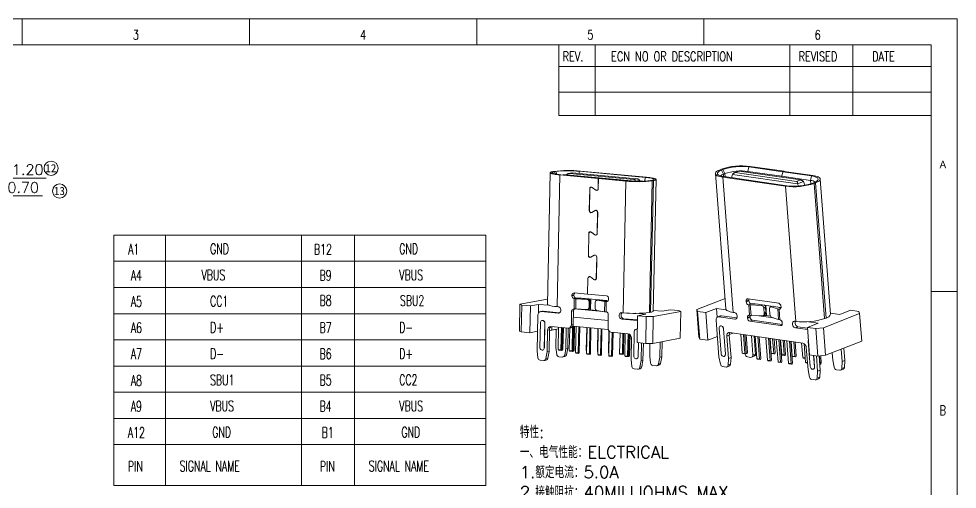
# Model space of a CAD drawing. Extents: x 2510 to 2649, y 709 to 759.
# Drawn here: x 2535.38 to 2579.91, y 736.33 to 758.68 of the extents above; entities that cross this region are included whole.
import ezdxf
from ezdxf.enums import TextEntityAlignment as Align

# ---------------------------------------------------------------- set-up
doc = ezdxf.new("R2010")
doc.units = 0
doc.header["$MEASUREMENT"] = 0
doc.layers.get('0').update_dxf_attribs({"linetype": 'CONTINUOUS', "lineweight": 20})
doc.layers.get('Defpoints').update_dxf_attribs({"linetype": 'CONTINUOUS'})
doc.layers.add('HANBO', color=7, linetype='CONTINUOUS', lineweight=9)
doc.styles.add('ROMANS', font='ROMANS.SHX', dxfattribs={"bigfont": 'gbcbig.shx'})
doc.styles.get("Standard").update_dxf_attribs({"font": 'simplex.shx', "bigfont": 'gbcbig.shx'})
doc.styles.add('style2', font='')
doc.styles.add('txt', font='lereq.shx', dxfattribs={"width": 0.7, "bigfont": '@extfont2.shx'})
doc.styles.get('style2').set_extended_font_data('SimSun')
doc.dimstyles.new('汉博电子', dxfattribs={"dimtxt": 0.5, "dimasz": 0.8, "dimexe": 0.12, "dimexo": 0.19, "dimgap": 0.15, "dimtad": 1, "dimzin": 1, "dimdsep": 46, "dimtxsty": 'ROMANS', "dimcen": 2.13, "dimclrd": 3, "dimclre": 3, "dimclrt": 2, "dimazin": 2, "dimtfac": 1, "dimtmove": 0, "dimatfit": 3, "dimfxl": 1, "dimlwd": 13, "dimlwe": 13, "dimarcsym": 0})

# ---------------------------------------------------------------- blocks, each defined once
blk = doc.blocks.new('46')
at = {"color": 7, "linetype": 'Continuous', "lineweight": 15}
for p, q in [((41.648, 83.325), (41.749, 83.365)), ((41.865, 83.348), (41.764, 83.308)), ((41.764, 83.308), (41.902, 83.003)), ((42.003, 83.043), (41.865, 83.348)), ((42.999, 83.225), (42.693, 83.104)), ((42.762, 83.115), (43.047, 83.227)), ((47.535, 82.578), (43.047, 83.227)), ((43.759, 83.534), (43.687, 83.208)), ((43.687, 83.208), (46.168, 82.849)), ((46.241, 83.175), (43.759, 83.534)), ((43.854, 83.571), (46.335, 83.212)), ((46.168, 82.849), (46.241, 83.175)), ((46.248, 83.174), (46.176, 82.848)), ((46.241, 83.175), (46.335, 83.212)), ((46.343, 83.211), (46.248, 83.174)), ((48.344, 82.871), (46.248, 83.174)), ((46.335, 83.212), (46.336, 83.208)), ((46.343, 83.211), (48.439, 82.908)), ((41.31, 83.042), (42.073, 73.134)), ((41.858, 82.783), (42.621, 72.875)), ((46.443, 82.12), (41.858, 82.783)), ((42.003, 83.043), (41.902, 83.003)), ((41.953, 82.821), (46.538, 82.157)), ((42.491, 82.743), (42.553, 82.985)), ((42.553, 82.985), (42.554, 82.99)), ((42.554, 82.99), (47.325, 82.3)), ((42.762, 83.115), (47.251, 82.466)), ((46.174, 82.775), (46.168, 82.849)), ((46.176, 82.848), (46.182, 82.774)), ((46.176, 82.848), (48.272, 82.545)), ((47.251, 82.466), (47.535, 82.578)), ((47.327, 82.294), (47.763, 82.466)), ((47.763, 82.466), (47.761, 82.472)), ((47.866, 82.195), (47.763, 82.466)), ((48.272, 82.545), (48.344, 82.871)), ((49.75, 72.741), (48.987, 82.649)), ((47.206, 72.212), (46.443, 82.12)), ((47.325, 82.3), (47.327, 82.294)), ((47.327, 82.294), (47.387, 82.138)), ((48.433, 82.343), (48.534, 82.383)), ((48.649, 82.366), (48.548, 82.326)), ((49.311, 72.418), (48.548, 82.326)), ((48.649, 82.366), (49.412, 72.458)), ((39.954, 73.084), (42.014, 73.898)), ((43.566, 73.69), (43.755, 73.765)), ((43.57, 73.642), (43.566, 73.69)), ((43.57, 73.642), (43.759, 73.717)), ((43.706, 73.86), (45.944, 73.536)), ((43.755, 73.765), (43.759, 73.717)), ((44.056, 73.532), (46.071, 73.24)), ((44.059, 73.493), (44.056, 73.532)), ((40.01, 72.94), (39.954, 73.084)), ((40.11, 71.064), (39.954, 73.084)), ((40.612, 72.853), (40.01, 72.94)), ((40.01, 72.94), (40.166, 70.92)), ((41.402, 73.164), (40.612, 72.853)), ((40.612, 72.853), (40.768, 70.833)), ((41.402, 73.164), (41.451, 72.523)), ((42.105, 73.063), (41.402, 73.164)), ((42.621, 72.875), (42.698, 72.864)), ((43.928, 73.502), (43.739, 73.427)), ((43.739, 73.427), (43.747, 73.426)), ((43.807, 72.656), (43.747, 73.426)), ((43.864, 73.415), (43.923, 72.646)), ((43.864, 73.415), (44.665, 73.381)), ((43.928, 73.502), (43.937, 73.501)), ((44.434, 73.477), (43.983, 73.496)), ((44.862, 73.18), (44.982, 73.261)), ((44.892, 72.796), (44.862, 73.18)), ((45.011, 72.877), (44.892, 72.796)), ((44.982, 73.261), (45.011, 72.877)), ((45.005, 73.394), (45.064, 72.635)), ((45.277, 73.12), (45.306, 72.736)), ((45.507, 73.322), (45.341, 73.279)), ((45.376, 73.278), (45.876, 73.124)), ((45.491, 73.317), (45.491, 73.324)), ((46.108, 73.191), (45.84, 73.274)), ((45.876, 73.124), (45.935, 72.355)), ((45.969, 73.104), (46.028, 72.335)), ((45.969, 73.104), (45.977, 73.103)), ((46.071, 73.24), (46.074, 73.202)), ((46.113, 73.321), (46.117, 73.273)), ((50.421, 72.711), (51.21, 73.023)), ((51.21, 73.023), (51.812, 72.936)), ((51.812, 72.936), (51.869, 72.791)), ((41.572, 69.603), (41.364, 72.296)), ((41.675, 72.617), (41.486, 72.542)), ((41.763, 72.626), (41.574, 72.551)), ((41.574, 72.551), (42.735, 72.383)), ((41.763, 72.626), (42.886, 72.464)), ((43.659, 72.487), (43.848, 72.562)), ((43.662, 72.439), (43.659, 72.487)), ((43.662, 72.439), (43.852, 72.514)), ((43.798, 72.658), (43.807, 72.656)), ((43.831, 72.225), (44.021, 72.299)), ((46.07, 71.901), (43.831, 72.225)), ((43.848, 72.562), (43.852, 72.514)), ((43.923, 72.646), (44.724, 72.611)), ((44.021, 72.299), (46.199, 71.984)), ((45.575, 72.465), (44.5, 72.621)), ((44.821, 72.638), (44.941, 72.719)), ((44.831, 72.645), (45.064, 72.635)), ((45.064, 72.635), (45.348, 72.594)), ((45.435, 72.508), (45.935, 72.355)), ((46.028, 72.335), (46.037, 72.334)), ((47.129, 72.223), (47.206, 72.212)), ((48.843, 72.088), (48.139, 72.189)), ((51.869, 72.791), (49.217, 71.744)), ((49.311, 72.418), (49.412, 72.458)), ((49.745, 72.809), (50.421, 72.711)), ((52.024, 70.771), (51.869, 72.791)), ((41.73, 69.859), (41.588, 71.705)), ((41.681, 71.874), (41.669, 71.869)), ((41.896, 71.661), (41.909, 71.666)), ((41.896, 71.661), (42.039, 69.814)), ((41.909, 71.666), (42.051, 69.819)), ((46.206, 72.119), (46.209, 72.071)), ((47.355, 71.817), (47.166, 71.742)), ((47.166, 71.742), (48.066, 71.612)), ((47.355, 71.817), (48.058, 71.715)), ((48.053, 71.776), (48.843, 72.088)), ((48.655, 71.689), (48.053, 71.776)), ((48.209, 69.756), (48.053, 71.776)), ((49.217, 71.744), (48.655, 71.689)), ((48.811, 69.669), (48.655, 71.689)), ((49.217, 71.744), (49.372, 69.724)), ((40.11, 71.064), (40.166, 70.92)), ((40.768, 70.833), (40.166, 70.92)), ((41.456, 71.104), (40.768, 70.833)), ((42.33, 71.212), (42.141, 71.138)), ((42.141, 71.138), (42.266, 69.502)), ((42.612, 71.355), (42.329, 71.243)), ((42.33, 71.212), (42.456, 69.577)), ((42.35, 71.393), (47.714, 70.616)), ((43.281, 69.89), (43.175, 71.273)), ((43.368, 71.245), (43.474, 69.862)), ((43.467, 71.231), (43.569, 69.9)), ((43.664, 69.937), (43.565, 71.217)), ((44.053, 69.779), (43.947, 71.162)), ((44.14, 71.134), (44.246, 69.751)), ((44.352, 69.48), (44.225, 71.121)), ((44.418, 71.093), (44.545, 69.452)), ((44.639, 69.489), (44.517, 71.079)), ((45.124, 69.368), (44.997, 71.01)), ((45.19, 70.982), (45.316, 69.34)), ((45.411, 69.378), (45.289, 70.967)), ((45.394, 69.891), (45.311, 70.964)), ((45.504, 70.936), (45.586, 69.863)), ((45.681, 69.901), (45.603, 70.922)), ((45.895, 69.256), (45.769, 70.898)), ((45.962, 70.87), (46.088, 69.228)), ((46.183, 69.266), (46.061, 70.856)), ((46.165, 69.78), (46.083, 70.853)), ((46.276, 70.825), (46.358, 69.752)), ((46.453, 69.789), (46.374, 70.81)), ((46.667, 69.145), (46.541, 70.786)), ((46.734, 70.758), (46.86, 69.117)), ((46.955, 69.154), (46.833, 70.744)), ((46.937, 69.668), (46.855, 70.741)), ((47.048, 70.713), (47.13, 69.64)), ((47.225, 69.677), (47.146, 70.699)), ((47.709, 69.556), (47.627, 70.629)), ((47.913, 69.22), (47.808, 70.579)), ((48.094, 68.659), (47.968, 70.294)), ((48.252, 68.915), (48.11, 70.762)), ((49.372, 69.724), (52.024, 70.771)), ((50.595, 69.272), (50.525, 70.179)), ((50.714, 70.254), (50.784, 69.346)), ((41.572, 69.603), (41.682, 69.079)), ((41.958, 69.65), (41.97, 69.655)), ((42.051, 69.819), (42.039, 69.814)), ((42.235, 68.999), (42.266, 69.502)), ((42.266, 69.502), (42.456, 69.577)), ((42.456, 69.577), (42.425, 69.074)), ((43.474, 69.862), (43.281, 69.89)), ((43.317, 69.855), (43.281, 69.89)), ((43.51, 69.827), (43.317, 69.855)), ((43.474, 69.862), (43.51, 69.827)), ((43.48, 69.831), (43.488, 69.792)), ((43.51, 69.827), (43.541, 69.839)), ((43.541, 69.839), (43.569, 69.9)), ((43.604, 69.864), (43.556, 69.871)), ((43.569, 69.9), (43.604, 69.864)), ((43.604, 69.864), (43.636, 69.877)), ((43.636, 69.877), (43.664, 69.937)), ((43.652, 69.61), (43.901, 69.574)), ((43.96, 69.581), (44.149, 69.655)), ((44.041, 69.712), (44.049, 69.836)), ((44.246, 69.751), (44.053, 69.779)), ((44.089, 69.743), (44.053, 69.779)), ((44.282, 69.715), (44.089, 69.743)), ((44.246, 69.751), (44.282, 69.715)), ((44.282, 69.715), (44.313, 69.727)), ((44.313, 69.727), (44.33, 69.764)), ((44.33, 69.759), (44.328, 69.759)), ((44.545, 69.452), (44.352, 69.48)), ((44.387, 69.444), (44.352, 69.48)), ((44.58, 69.416), (44.387, 69.444)), ((44.545, 69.452), (44.58, 69.416)), ((44.58, 69.416), (44.611, 69.429)), ((44.611, 69.429), (44.639, 69.489)), ((45.394, 69.891), (45.586, 69.863)), ((45.429, 69.856), (45.394, 69.891)), ((45.622, 69.828), (45.429, 69.856)), ((45.586, 69.863), (45.622, 69.828)), ((45.622, 69.828), (45.653, 69.84)), ((45.653, 69.84), (45.681, 69.901)), ((46.165, 69.78), (46.358, 69.752)), ((46.201, 69.744), (46.165, 69.78)), ((46.394, 69.716), (46.201, 69.744)), ((46.358, 69.752), (46.394, 69.716)), ((46.394, 69.716), (46.425, 69.728)), ((46.425, 69.728), (46.453, 69.789)), ((46.937, 69.668), (47.13, 69.64)), ((46.973, 69.632), (46.937, 69.668)), ((47.166, 69.604), (46.973, 69.632)), ((47.13, 69.64), (47.166, 69.604)), ((47.166, 69.604), (47.197, 69.617)), ((47.197, 69.617), (47.225, 69.677)), ((47.709, 69.556), (47.889, 69.53)), ((47.744, 69.521), (47.709, 69.556)), ((47.891, 69.499), (47.744, 69.521)), ((48.209, 69.756), (48.811, 69.669)), ((48.496, 69.714), (48.561, 68.87)), ((48.509, 69.712), (48.574, 68.875)), ((48.702, 69.684), (48.789, 68.558)), ((49.372, 69.724), (48.811, 69.669)), ((48.898, 69.677), (48.978, 68.633)), ((48.972, 69.118), (48.929, 69.68)), ((49.067, 69.155), (49.026, 69.69)), ((49.858, 69.916), (49.9, 69.372)), ((42.095, 68.861), (41.846, 68.897)), ((42.154, 68.868), (42.344, 68.942)), ((42.425, 69.074), (42.235, 68.999)), ((45.316, 69.34), (45.124, 69.368)), ((45.159, 69.332), (45.124, 69.368)), ((45.352, 69.305), (45.159, 69.332)), ((45.316, 69.34), (45.352, 69.305)), ((45.352, 69.305), (45.383, 69.317)), ((45.383, 69.317), (45.411, 69.378)), ((46.088, 69.228), (45.895, 69.256)), ((45.931, 69.221), (45.895, 69.256)), ((46.124, 69.193), (45.931, 69.221)), ((46.088, 69.228), (46.124, 69.193)), ((46.124, 69.193), (46.155, 69.205)), ((46.155, 69.205), (46.183, 69.266)), ((46.86, 69.117), (46.667, 69.145)), ((46.703, 69.109), (46.667, 69.145)), ((46.896, 69.081), (46.703, 69.109)), ((46.86, 69.117), (46.896, 69.081)), ((46.896, 69.081), (46.927, 69.094)), ((46.927, 69.094), (46.955, 69.154)), ((47.913, 69.22), (48.052, 69.2)), ((47.948, 69.184), (47.913, 69.22)), ((48.055, 69.169), (47.948, 69.184)), ((48.574, 68.875), (48.561, 68.87)), ((48.945, 69.059), (48.972, 69.118)), ((49.008, 69.082), (48.959, 69.089)), ((48.972, 69.118), (49.008, 69.082)), ((49.008, 69.082), (49.039, 69.095)), ((49.039, 69.095), (49.067, 69.155)), ((49.9, 69.372), (50.01, 68.848)), ((50.564, 68.768), (50.595, 69.272)), ((50.753, 68.843), (50.564, 68.768)), ((50.595, 69.272), (50.784, 69.346)), ((50.784, 69.346), (50.753, 68.843)), ((48.094, 68.659), (48.204, 68.135)), ((48.48, 68.706), (48.493, 68.711)), ((48.758, 68.055), (48.789, 68.558)), ((48.947, 68.13), (48.758, 68.055)), ((48.789, 68.558), (48.978, 68.633)), ((48.978, 68.633), (48.947, 68.13)), ((50.175, 68.667), (50.424, 68.63)), ((50.482, 68.637), (50.672, 68.712)), ((48.618, 67.917), (48.369, 67.953)), ((48.677, 67.924), (48.866, 67.999))]:
    blk.add_line(p, q, dxfattribs=at)
at = {"color": 8, "linetype": 'Continuous', "lineweight": 15}
for p, q in [((43.687, 83.208), (43.692, 83.134)), ((41.902, 83.003), (41.915, 82.827)), ((42.02, 82.811), (42.003, 83.043)), ((48.291, 82.294), (48.272, 82.545)), ((44.665, 73.381), (44.741, 73.433)), ((45.533, 73.318), (45.376, 73.278)), ((45.977, 73.103), (46.083, 73.145)), ((42.735, 72.383), (42.868, 72.435)), ((46.07, 71.901), (46.176, 71.943)), ((44.111, 69.74), (44.041, 69.712))]:
    blk.add_line(p, q, dxfattribs=at)
at = {"color": 7, "linetype": 'Continuous', "lineweight": 15, "flags": 128}
for points in [[(41.858, 82.783), (41.735, 82.805), (41.625, 82.83), (41.529, 82.86), (41.45, 82.893), (41.388, 82.93), (41.343, 82.97), (41.317, 83.012), (41.31, 83.055), (41.321, 83.1), (41.352, 83.146), (41.4, 83.192), (41.466, 83.238), (41.549, 83.282), (41.648, 83.325)], [(41.764, 83.308), (41.668, 83.267), (41.59, 83.223), (41.529, 83.179), (41.487, 83.135), (41.464, 83.09), (41.46, 83.047), (41.477, 83.006), (41.512, 82.966), (41.567, 82.93), (41.639, 82.896), (41.729, 82.867), (41.834, 82.842), (41.953, 82.821)], [(48.534, 82.383), (48.629, 82.425), (48.707, 82.468), (48.768, 82.512), (48.81, 82.557), (48.833, 82.601), (48.837, 82.644), (48.821, 82.686), (48.785, 82.725), (48.731, 82.762), (48.658, 82.795), (48.569, 82.825), (48.463, 82.85), (48.344, 82.871)], [(48.439, 82.908), (48.562, 82.887), (48.673, 82.861), (48.768, 82.832), (48.847, 82.798), (48.91, 82.761), (48.954, 82.722), (48.98, 82.68), (48.987, 82.636), (48.976, 82.591), (48.946, 82.545), (48.897, 82.499), (48.831, 82.454), (48.748, 82.409), (48.649, 82.366)], [(43.566, 73.69), (43.566, 73.727), (43.572, 73.762), (43.584, 73.793), (43.601, 73.819), (43.622, 73.84), (43.648, 73.854), (43.676, 73.861), (43.706, 73.86)], [(42.621, 72.875), (42.498, 72.897), (42.387, 72.922), (42.292, 72.952), (42.213, 72.985), (42.15, 73.022), (42.106, 73.061), (42.08, 73.103), (42.073, 73.134)], [(42.698, 72.864), (42.754, 72.847), (42.806, 72.811), (42.851, 72.76), (42.885, 72.698), (42.905, 72.63), (42.911, 72.562), (42.9, 72.498), (42.875, 72.445), (42.837, 72.406), (42.789, 72.385), (42.735, 72.383)], [(45.277, 73.12), (45.276, 73.157), (45.28, 73.191), (45.288, 73.221), (45.3, 73.246), (45.315, 73.265), (45.334, 73.276), (45.354, 73.281), (45.376, 73.278)], [(46.117, 73.273), (46.117, 73.236), (46.111, 73.201), (46.099, 73.17), (46.082, 73.144), (46.061, 73.123), (46.035, 73.109), (46.007, 73.103), (45.977, 73.103)], [(41.364, 72.296), (41.365, 72.352), (41.374, 72.404), (41.391, 72.451), (41.417, 72.491), (41.449, 72.521), (41.487, 72.542), (41.529, 72.552), (41.574, 72.551)], [(43.659, 72.487), (43.659, 72.525), (43.665, 72.559), (43.676, 72.591), (43.693, 72.617), (43.715, 72.638), (43.74, 72.651), (43.768, 72.658), (43.798, 72.658)], [(47.166, 71.742), (47.111, 71.76), (47.059, 71.795), (47.014, 71.846), (46.98, 71.908), (46.959, 71.976), (46.954, 72.044), (46.964, 72.108), (46.99, 72.161), (47.028, 72.2), (47.075, 72.221), (47.129, 72.223)], [(41.896, 71.661), (41.884, 71.721), (41.858, 71.778), (41.821, 71.826), (41.776, 71.859), (41.727, 71.875), (41.68, 71.873), (41.639, 71.852), (41.608, 71.814), (41.591, 71.764), (41.588, 71.705)], [(41.681, 71.874), (41.693, 71.878), (41.74, 71.88), (41.788, 71.864), (41.833, 71.831), (41.871, 71.783), (41.897, 71.726), (41.909, 71.666)], [(46.209, 72.071), (46.209, 72.034), (46.203, 71.999), (46.192, 71.968), (46.175, 71.941), (46.153, 71.921), (46.128, 71.907), (46.1, 71.9), (46.07, 71.901)], [(42.141, 71.138), (42.141, 71.193), (42.15, 71.246), (42.167, 71.292), (42.193, 71.332), (42.225, 71.363), (42.263, 71.384), (42.305, 71.394), (42.35, 71.393)], [(48.11, 70.762), (48.113, 70.82), (48.124, 70.856)], [(42.039, 69.814), (42.036, 69.755), (42.018, 69.705), (41.987, 69.667), (41.946, 69.646), (41.899, 69.644), (41.851, 69.66), (41.805, 69.694), (41.768, 69.741), (41.742, 69.798), (41.73, 69.859)], [(48.252, 68.915), (48.264, 68.854), (48.29, 68.797), (48.328, 68.75), (48.373, 68.716), (48.421, 68.7), (48.468, 68.702), (48.509, 68.724), (48.54, 68.761), (48.558, 68.812), (48.561, 68.87)]]:
    blk.add_lwpolyline(points, dxfattribs=at)
at = {"color": 7, "linetype": 'Continuous', "lineweight": 15}
for centre, radius, start, end in [((43.249, 78.9), 4.711, 82.62869, 108.57606), ((43.216, 79.321), 4.247, 82.65328, 108.55147), ((43.206, 79.439), 3.8, 82.73679, 108.46795), ((42.136, 82.334), 0.708, 109.30618, 129.60285), ((48.21, 81.678), 0.868, 60.14619, 85.93744), ((47.048, 86.792), 4.711, 262.62869, 288.57606), ((47.08, 86.385), 4.262, 262.69902, 288.50573), ((43.799, 73.649), 0.23, 181.68671, 254.78288), ((43.959, 73.784), 0.204, 160.66544, 185.272), ((43.989, 73.723), 0.23, 181.68671, 254.78288), ((45.884, 73.315), 0.23, 1.68668, 74.78288), ((43.911, 74.594), 1.18, 262.02042, 267.72164), ((44.002, 73.968), 0.472, 262.02025, 267.72164), ((44.646, 73.165), 0.217, 4.1226, 85.12601), ((44.759, 73.242), 0.224, 4.88397, 47.91076), ((44.842, 72.858), 0.17, 305.42389, 6.3566), ((46.053, 73.727), 0.628, 253.59461, 262.27853), ((41.737, 72.459), 0.169, 81.03531, 111.36018), ((43.892, 72.446), 0.23, 181.68684, 254.78263), ((43.97, 73.825), 1.18, 262.02042, 267.72164), ((44.051, 72.581), 0.204, 160.21619, 185.291), ((44.081, 72.521), 0.23, 181.68684, 254.78263), ((44.73, 72.774), 0.163, 267.90645, 7.40838), ((45.567, 72.733), 0.261, 179.51063, 239.61709), ((46.113, 72.958), 0.628, 253.59461, 262.27853), ((45.976, 72.112), 0.23, 1.68681, 74.78264), ((47.434, 72.098), 0.292, 155.89153, 254.30138), ((47.811, 76.884), 4.711, 262.62869, 288.57606), ((49.335, 72.894), 0.442, 280.05179, 339.8021), ((42.609, 71.243), 0.28, 148.45089, 186.30467), ((47.624, 70.284), 0.344, 1.68672, 74.78279), ((41.901, 69.791), 0.153, 297.03911, 10.34922), ((43.708, 69.826), 0.223, 188.72066, 255.51538), ((43.912, 69.703), 0.129, 265.25015, 3.93145), ((44.102, 69.769), 0.123, 292.87849, 338.74073), ((41.902, 69.113), 0.223, 188.72066, 255.51538), ((42.106, 68.99), 0.129, 265.25015, 3.93145), ((42.281, 69.072), 0.143, 295.67758, 0.93081), ((48.423, 68.847), 0.153, 297.03922, 10.34922), ((50.23, 68.882), 0.223, 188.72068, 255.51542), ((50.434, 68.759), 0.129, 265.2501, 3.93142), ((50.61, 68.841), 0.143, 295.6779, 0.93061), ((48.424, 68.169), 0.223, 188.72068, 255.51542), ((48.629, 68.046), 0.129, 265.2501, 3.93142), ((48.804, 68.128), 0.143, 295.6779, 0.93061)]:
    blk.add_arc(centre, radius, start, end, dxfattribs=at)
for points, knots in [([(43.047, 83.227), (43.032, 83.229), (43.011, 83.231), (43.002, 83.225), (43, 83.223)], [0, 0, 0, 0, 0.703824, 1, 1, 1, 1]), ([(42.554, 82.99), (42.571, 83.011), (42.602, 83.048), (42.658, 83.089), (42.713, 83.115), (42.747, 83.115), (42.762, 83.115)], [0, 0, 0, 0, 0.300066, 0.545177, 0.783822, 1, 1, 1, 1]), ([(47.251, 82.466), (47.265, 82.461), (47.294, 82.453), (47.32, 82.415), (47.332, 82.363), (47.328, 82.322), (47.325, 82.3)], [0, 0, 0, 0, 0.216157, 0.454822, 0.699898, 1, 1, 1, 1]), ([(47.761, 82.472), (47.741, 82.486), (47.705, 82.51), (47.644, 82.543), (47.585, 82.567), (47.551, 82.574), (47.535, 82.578)], [0, 0, 0, 0, 0.300066, 0.545177, 0.783823, 1, 1, 1, 1])]:
    blk.add_open_spline(points, degree=3, knots=knots, dxfattribs=at)
blk = doc.blocks.new('34')
at = {"color": 7, "linetype": 'Continuous', "lineweight": 15}
for p, q in [((28.408, 79.415), (28.193, 69.194)), ((28.616, 79.503), (28.697, 79.518)), ((28.826, 79.506), (28.745, 79.491)), ((30.079, 79.406), (29.844, 79.362)), ((30.117, 79.408), (29.888, 79.365)), ((29.888, 79.365), (34.897, 78.901)), ((30.117, 79.408), (30.079, 79.405)), ((35.126, 78.943), (30.117, 79.408)), ((35.791, 79.051), (30.674, 79.526)), ((30.75, 79.54), (35.867, 79.066)), ((28.931, 69.02), (29.147, 79.241)), ((32.132, 78.964), (29.147, 79.241)), ((29.223, 79.255), (32.208, 78.978)), ((29.654, 79.215), (29.665, 79.244)), ((29.665, 79.244), (29.667, 79.249)), ((29.667, 79.249), (34.992, 78.755)), ((32.132, 78.964), (32.116, 78.177)), ((32.124, 78.176), (32.141, 78.963)), ((32.208, 78.978), (32.132, 78.964)), ((32.217, 78.978), (32.141, 78.963)), ((34.264, 78.767), (32.141, 78.963)), ((32.209, 78.976), (32.208, 78.978)), ((32.217, 78.978), (34.34, 78.781)), ((34.048, 68.546), (34.264, 78.767)), ((35.126, 78.943), (34.897, 78.901)), ((34.992, 78.755), (34.994, 78.75)), ((34.994, 78.75), (35.344, 78.815)), ((34.994, 78.75), (34.995, 78.744)), ((35.344, 78.815), (35.342, 78.821)), ((35.367, 78.742), (35.344, 78.815)), ((35.617, 78.748), (35.357, 78.772)), ((36.101, 68.568), (36.317, 78.789)), ((36.398, 78.804), (36.183, 68.583)), ((36.188, 78.801), (36.269, 78.816)), ((36.398, 78.804), (36.317, 78.789)), ((36.39, 68.671), (36.606, 78.892)), ((31.468, 78.168), (31.432, 76.47)), ((31.44, 76.469), (31.476, 78.168)), ((31.616, 78.302), (31.571, 78.294)), ((31.66, 78.271), (31.928, 78.065)), ((31.932, 78.073), (31.664, 78.279)), ((32.021, 78.05), (32.066, 78.059)), ((31.895, 76.487), (31.619, 76.332)), ((31.623, 76.323), (31.899, 76.478)), ((31.976, 76.499), (31.931, 76.49)), ((31.587, 76.32), (31.633, 76.329)), ((32.077, 76.341), (32.042, 74.704)), ((32.051, 74.703), (32.086, 76.341)), ((31.358, 72.997), (31.394, 74.695)), ((31.403, 74.695), (31.367, 72.996)), ((31.543, 74.829), (31.498, 74.821)), ((31.586, 74.798), (31.855, 74.592)), ((31.859, 74.6), (31.591, 74.806)), ((31.948, 74.577), (31.993, 74.586)), ((31.513, 72.847), (31.56, 72.856)), ((31.545, 72.859), (31.821, 73.014)), ((31.825, 73.005), (31.55, 72.85)), ((31.903, 73.026), (31.857, 73.017)), ((31.969, 71.231), (32.004, 72.868)), ((32.012, 72.868), (31.978, 71.23)), ((31.47, 71.356), (31.425, 71.348)), ((31.781, 71.119), (31.513, 71.325)), ((31.518, 71.333), (31.786, 71.127)), ((31.295, 69.994), (31.321, 71.222)), ((31.33, 71.221), (31.304, 69.993)), ((31.874, 71.104), (31.92, 71.113)), ((30.088, 69.858), (30.089, 69.907)), ((30.24, 69.886), (30.088, 69.858)), ((30.241, 69.936), (30.089, 69.907)), ((30.241, 69.936), (30.24, 69.886)), ((30.266, 70.09), (31.295, 69.994)), ((31.304, 69.996), (31.295, 69.994)), ((31.304, 69.993), (32.764, 69.858)), ((26.013, 67.129), (26.057, 69.213)), ((26.057, 69.213), (28.188, 69.611)), ((26.199, 69.143), (26.057, 69.213)), ((26.155, 67.059), (26.199, 69.143)), ((26.871, 69.081), (26.199, 69.143)), ((27.505, 69.199), (26.871, 69.081)), ((27.505, 69.199), (27.491, 68.521)), ((28.29, 69.126), (27.505, 69.199)), ((28.188, 69.611), (28.201, 69.611)), ((30.249, 68.848), (30.266, 69.642)), ((30.408, 69.671), (30.256, 69.643)), ((30.266, 69.642), (30.256, 69.643)), ((30.376, 68.839), (30.392, 69.633)), ((30.392, 69.633), (31.239, 69.588)), ((30.408, 69.671), (30.418, 69.671)), ((31.315, 69.622), (30.468, 69.667)), ((30.548, 69.663), (30.549, 69.702)), ((30.549, 69.702), (32.798, 69.494)), ((31.239, 69.588), (31.315, 69.622)), ((31.42, 68.983), (31.428, 69.38)), ((31.428, 69.38), (31.504, 69.414)), ((31.504, 69.414), (31.496, 69.017)), ((31.544, 69.61), (31.526, 68.767)), ((31.89, 69.337), (31.882, 68.94)), ((32.226, 69.536), (32.009, 69.515)), ((32.25, 69.536), (32.033, 69.515)), ((32.033, 69.515), (32.638, 69.425)), ((32.085, 69.523), (32.086, 69.56)), ((32.226, 69.536), (32.25, 69.536)), ((32.854, 69.446), (32.25, 69.536)), ((32.638, 69.425), (32.621, 68.631)), ((32.745, 69.412), (32.728, 68.618)), ((32.754, 69.411), (32.745, 69.412)), ((32.798, 69.494), (32.797, 69.454)), ((32.932, 69.644), (32.931, 69.594)), ((26.871, 69.081), (26.827, 66.997)), ((27.801, 68.662), (27.649, 68.634)), ((27.863, 68.665), (27.71, 68.636)), ((29.007, 68.516), (27.71, 68.636)), ((27.863, 68.665), (29.128, 68.547)), ((28.931, 69.02), (29.017, 69.012)), ((30.041, 67.621), (30.063, 68.667)), ((30.215, 68.695), (30.063, 68.667)), ((30.215, 68.695), (30.193, 67.65)), ((30.24, 68.849), (30.249, 68.848)), ((30.376, 68.839), (31.222, 68.795)), ((30.531, 68.819), (30.531, 68.831)), ((32.767, 68.612), (30.531, 68.819)), ((31.526, 68.767), (30.531, 68.819)), ((31.307, 68.81), (31.384, 68.844)), ((31.496, 69.017), (31.42, 68.983)), ((31.526, 68.767), (32.012, 68.722)), ((32.016, 68.721), (32.621, 68.631)), ((32.727, 68.619), (32.762, 68.613)), ((32.728, 68.618), (32.738, 68.618)), ((32.906, 68.403), (32.884, 67.358)), ((34.048, 68.546), (33.962, 68.554)), ((35.809, 68.429), (35.024, 68.502)), ((35.175, 68.311), (35.809, 68.429)), ((36.101, 68.568), (36.183, 68.583)), ((36.391, 68.73), (37.078, 68.666)), ((38.526, 68.652), (36.395, 68.255)), ((37.078, 68.666), (37.712, 68.784)), ((37.712, 68.784), (38.384, 68.722)), ((38.384, 68.722), (38.526, 68.652)), ((38.482, 66.568), (38.526, 68.652)), ((27.446, 68.363), (27.387, 65.584)), ((27.599, 65.86), (27.639, 67.765)), ((27.784, 67.948), (27.774, 67.946)), ((27.983, 67.733), (27.943, 65.828)), ((27.993, 67.735), (27.953, 65.83)), ((27.993, 67.735), (27.983, 67.733)), ((32.896, 67.954), (30.205, 68.203)), ((34.104, 68.086), (33.952, 68.058)), ((35.167, 67.945), (33.952, 68.058)), ((34.104, 68.086), (35.168, 67.987)), ((35.131, 66.227), (35.175, 68.311)), ((35.847, 68.249), (35.175, 68.311)), ((35.847, 68.249), (35.803, 66.165)), ((36.395, 68.255), (35.847, 68.249)), ((36.395, 68.255), (36.351, 66.171)), ((26.155, 67.059), (26.013, 67.129)), ((26.827, 66.997), (26.155, 67.059)), ((26.827, 66.997), (27.419, 67.108)), ((28.162, 65.512), (28.198, 67.199)), ((28.35, 67.228), (28.198, 67.199)), ((28.35, 67.228), (28.315, 65.541)), ((29.052, 67.293), (28.349, 67.162)), ((28.522, 67.194), (28.349, 67.162)), ((28.463, 67.473), (29.816, 67.347)), ((28.527, 67.467), (28.522, 67.194)), ((28.522, 67.194), (29.052, 67.293)), ((28.868, 67.259), (28.838, 65.855)), ((29.018, 65.685), (29.055, 67.418)), ((29.27, 67.398), (29.234, 65.665)), ((29.346, 67.391), (29.31, 65.68)), ((29.421, 67.384), (29.386, 65.694)), ((29.614, 65.783), (29.647, 67.363)), ((29.766, 65.811), (29.798, 67.349)), ((29.838, 67.351), (29.99, 67.379)), ((29.88, 65.605), (29.917, 67.365)), ((30.193, 67.65), (30.041, 67.621)), ((30.135, 67.472), (30.095, 65.585)), ((30.159, 67.512), (32.896, 67.258)), ((30.171, 65.6), (30.211, 67.507)), ((30.247, 65.614), (30.287, 67.5)), ((30.361, 65.455), (30.403, 67.489)), ((30.619, 67.469), (30.576, 65.435)), ((30.652, 65.449), (30.694, 67.462)), ((31.198, 65.611), (31.236, 67.412)), ((31.222, 65.375), (31.265, 67.409)), ((31.48, 67.389), (31.437, 65.355)), ((31.513, 65.369), (31.556, 67.382)), ((32.059, 65.531), (32.097, 67.332)), ((32.083, 65.295), (32.126, 67.329)), ((32.342, 67.309), (32.299, 65.275)), ((32.375, 65.289), (32.417, 67.302)), ((32.921, 65.451), (32.956, 67.139)), ((32.945, 65.215), (32.985, 67.108)), ((33.097, 67.043), (34.45, 66.918)), ((33.199, 67.034), (33.16, 65.195)), ((33.236, 65.209), (33.275, 67.027)), ((33.782, 65.371), (33.816, 66.977)), ((34.031, 66.957), (33.997, 65.351)), ((34.074, 65.365), (34.107, 66.95)), ((34.187, 65.206), (34.223, 66.939)), ((34.878, 65.185), (34.918, 67.09)), ((35.064, 67.273), (35.054, 67.271)), ((34.402, 65.186), (34.439, 66.919)), ((34.514, 66.902), (34.478, 65.2)), ((34.555, 65.215), (34.589, 66.857)), ((34.702, 66.596), (34.666, 64.909)), ((35.803, 66.165), (35.131, 66.227)), ((35.245, 66.217), (35.222, 65.153)), ((35.255, 66.216), (35.233, 65.155)), ((36.351, 66.171), (38.482, 66.568)), ((36.893, 65.108), (36.917, 66.277)), ((37.045, 65.137), (37.07, 66.305)), ((27.387, 65.584), (27.455, 65.047)), ((27.808, 65.647), (27.818, 65.649)), ((27.953, 65.83), (27.943, 65.828)), ((28.072, 64.99), (28.162, 65.512)), ((28.162, 65.512), (28.315, 65.541)), ((28.315, 65.541), (28.225, 65.018)), ((28.838, 65.855), (28.906, 65.318)), ((29.234, 65.665), (29.018, 65.685)), ((29.043, 65.64), (29.018, 65.685)), ((29.258, 65.62), (29.043, 65.64)), ((29.234, 65.665), (29.258, 65.62)), ((29.258, 65.62), (29.283, 65.625)), ((29.283, 65.625), (29.31, 65.68)), ((29.334, 65.635), (29.29, 65.639)), ((29.31, 65.68), (29.334, 65.635)), ((29.334, 65.635), (29.359, 65.639)), ((29.359, 65.639), (29.386, 65.694)), ((29.524, 65.261), (29.614, 65.783)), ((29.614, 65.783), (29.766, 65.811)), ((29.766, 65.811), (29.676, 65.289)), ((29.88, 65.605), (30.095, 65.585)), ((29.904, 65.561), (29.88, 65.605)), ((29.904, 65.561), (30.119, 65.541)), ((30.095, 65.585), (30.119, 65.541)), ((30.119, 65.541), (30.145, 65.545)), ((30.145, 65.545), (30.171, 65.6)), ((30.151, 65.559), (30.195, 65.555)), ((30.171, 65.6), (30.195, 65.555)), ((30.195, 65.555), (30.221, 65.56)), ((30.221, 65.56), (30.247, 65.614)), ((31.198, 65.611), (31.227, 65.608)), ((31.222, 65.566), (31.198, 65.611)), ((31.222, 65.566), (31.226, 65.566)), ((32.059, 65.531), (32.088, 65.528)), ((32.084, 65.486), (32.059, 65.531)), ((32.084, 65.486), (32.087, 65.486)), ((35.442, 64.837), (35.47, 66.196)), ((35.622, 66.182), (35.594, 64.866)), ((36.351, 66.171), (35.803, 66.165)), ((36.138, 66.168), (36.117, 65.18)), ((27.621, 64.867), (27.899, 64.841)), ((27.94, 64.843), (28.092, 64.871)), ((28.225, 65.018), (28.072, 64.99)), ((29.072, 65.137), (29.35, 65.111)), ((29.391, 65.113), (29.543, 65.142)), ((29.676, 65.289), (29.524, 65.261)), ((30.576, 65.435), (30.361, 65.455)), ((30.385, 65.41), (30.361, 65.455)), ((30.6, 65.39), (30.385, 65.41)), ((30.576, 65.435), (30.6, 65.39)), ((30.6, 65.39), (30.626, 65.394)), ((30.626, 65.394), (30.652, 65.449)), ((31.437, 65.355), (31.222, 65.375)), ((31.246, 65.33), (31.222, 65.375)), ((31.462, 65.31), (31.246, 65.33)), ((31.437, 65.355), (31.462, 65.31)), ((31.462, 65.31), (31.487, 65.315)), ((31.487, 65.315), (31.513, 65.369)), ((32.299, 65.275), (32.083, 65.295)), ((32.108, 65.25), (32.083, 65.295)), ((32.323, 65.23), (32.108, 65.25)), ((32.299, 65.275), (32.323, 65.23)), ((32.323, 65.23), (32.349, 65.235)), ((32.349, 65.235), (32.375, 65.289)), ((32.921, 65.451), (32.95, 65.448)), ((32.945, 65.406), (32.921, 65.451)), ((32.945, 65.406), (32.949, 65.406)), ((33.16, 65.195), (32.945, 65.215)), ((32.969, 65.17), (32.945, 65.215)), ((33.185, 65.15), (32.969, 65.17)), ((33.16, 65.195), (33.185, 65.15)), ((33.185, 65.15), (33.21, 65.155)), ((33.21, 65.155), (33.236, 65.209)), ((33.782, 65.371), (33.997, 65.351)), ((33.806, 65.326), (33.782, 65.371)), ((33.806, 65.326), (34.022, 65.306)), ((33.997, 65.351), (34.022, 65.306)), ((34.022, 65.306), (34.047, 65.311)), ((34.047, 65.311), (34.074, 65.365)), ((34.187, 65.206), (34.402, 65.186)), ((34.211, 65.161), (34.187, 65.206)), ((34.427, 65.141), (34.211, 65.161)), ((34.402, 65.186), (34.427, 65.141)), ((34.427, 65.141), (34.452, 65.146)), ((34.452, 65.146), (34.478, 65.2)), ((34.503, 65.155), (34.459, 65.16)), ((34.478, 65.2), (34.503, 65.155)), ((34.503, 65.155), (34.528, 65.16)), ((34.528, 65.16), (34.555, 65.215)), ((34.666, 64.909), (34.734, 64.372)), ((35.087, 64.973), (35.097, 64.974)), ((35.233, 65.155), (35.222, 65.153)), ((35.352, 64.315), (35.442, 64.837)), ((35.442, 64.837), (35.594, 64.866)), ((35.594, 64.866), (35.504, 64.343)), ((36.117, 65.18), (36.185, 64.643)), ((36.803, 64.586), (36.893, 65.108)), ((36.893, 65.108), (37.045, 65.137)), ((37.045, 65.137), (36.955, 64.614)), ((34.9, 64.192), (35.178, 64.166)), ((35.219, 64.168), (35.371, 64.196)), ((35.504, 64.343), (35.352, 64.315)), ((36.351, 64.462), (36.63, 64.437)), ((36.67, 64.438), (36.823, 64.467)), ((36.955, 64.614), (36.803, 64.586))]:
    blk.add_line(p, q, dxfattribs=at)
at = {"color": 8, "linetype": 'Continuous', "lineweight": 15}
for p, q in [((28.745, 79.491), (28.817, 79.308)), ((28.91, 79.294), (28.826, 79.506)), ((30.674, 79.526), (30.63, 79.36)), ((35.712, 78.753), (35.791, 79.051)), ((31.476, 78.17), (31.468, 78.168)), ((31.672, 78.273), (31.66, 78.271)), ((31.94, 78.067), (31.928, 78.065)), ((32.124, 78.178), (32.116, 78.177)), ((31.44, 76.471), (31.432, 76.47)), ((31.965, 76.501), (31.895, 76.487)), ((31.649, 76.337), (31.619, 76.332)), ((32.086, 76.343), (32.077, 76.341)), ((31.403, 74.697), (31.394, 74.695)), ((31.599, 74.8), (31.586, 74.798)), ((31.867, 74.594), (31.855, 74.592)), ((32.051, 74.705), (32.042, 74.704)), ((31.367, 72.998), (31.358, 72.997)), ((31.575, 72.864), (31.545, 72.859)), ((31.892, 73.028), (31.821, 73.014)), ((32.004, 72.868), (32.012, 72.87)), ((31.513, 71.325), (31.525, 71.327)), ((31.33, 71.224), (31.321, 71.222)), ((31.794, 71.121), (31.781, 71.119)), ((31.978, 71.232), (31.969, 71.231)), ((32.754, 69.411), (32.834, 69.426)), ((29.007, 68.516), (29.106, 68.535))]:
    blk.add_line(p, q, dxfattribs=at)
at = {"color": 7, "linetype": 'Continuous', "lineweight": 15, "flags": 128}
for points in [[(29.147, 79.241), (29.016, 79.254), (28.895, 79.269), (28.785, 79.285), (28.687, 79.302), (28.603, 79.32), (28.533, 79.338), (28.478, 79.358), (28.438, 79.377), (28.415, 79.396), (28.408, 79.416), (28.418, 79.435), (28.444, 79.453), (28.486, 79.471), (28.543, 79.487), (28.616, 79.503)], [(28.745, 79.491), (28.675, 79.476), (28.622, 79.46), (28.584, 79.443), (28.563, 79.425), (28.559, 79.406), (28.572, 79.388), (28.601, 79.369), (28.647, 79.35), (28.709, 79.332), (28.786, 79.315), (28.877, 79.298), (28.981, 79.282), (29.097, 79.268), (29.223, 79.255)], [(36.269, 78.816), (36.338, 78.831), (36.392, 78.847), (36.43, 78.864), (36.451, 78.882), (36.455, 78.9), (36.442, 78.919), (36.413, 78.938), (36.367, 78.956), (36.305, 78.975), (36.228, 78.992), (36.137, 79.009), (36.033, 79.024), (35.917, 79.039), (35.791, 79.051)], [(35.867, 79.066), (35.998, 79.052), (36.119, 79.038), (36.229, 79.022), (36.327, 79.005), (36.411, 78.987), (36.481, 78.968), (36.536, 78.949), (36.576, 78.93), (36.599, 78.91), (36.606, 78.891), (36.596, 78.872), (36.57, 78.854), (36.528, 78.836), (36.471, 78.819), (36.398, 78.804)], [(32.033, 69.515), (32.006, 69.515), (31.98, 69.508), (31.955, 69.493), (31.934, 69.471), (31.916, 69.444), (31.902, 69.411), (31.894, 69.375), (31.89, 69.337)], [(32.863, 69.445), (32.859, 69.445), (32.854, 69.446)], [(27.801, 68.662), (27.812, 68.664), (27.863, 68.665)], [(29.017, 69.012), (29.073, 68.999), (29.124, 68.969), (29.168, 68.925), (29.201, 68.871), (29.221, 68.809), (29.227, 68.744), (29.219, 68.681), (29.196, 68.623), (29.161, 68.575), (29.115, 68.539), (29.063, 68.519), (29.007, 68.516)], [(33.952, 68.058), (33.896, 68.071), (33.845, 68.101), (33.801, 68.144), (33.768, 68.199), (33.747, 68.261), (33.741, 68.326), (33.75, 68.389), (33.773, 68.447), (33.808, 68.495), (33.854, 68.531), (33.906, 68.551), (33.962, 68.554)], [(36.39, 68.671), (36.39, 68.67), (36.381, 68.651), (36.355, 68.633), (36.313, 68.615), (36.255, 68.599), (36.183, 68.583)], [(27.639, 67.765), (27.648, 67.826), (27.674, 67.879), (27.713, 67.919), (27.762, 67.943), (27.815, 67.948), (27.868, 67.933), (27.916, 67.9), (27.953, 67.853), (27.976, 67.795), (27.983, 67.733)], [(35.064, 67.273), (35.105, 67.275), (35.153, 67.262)], [(27.599, 65.86), (27.606, 65.798), (27.629, 65.74), (27.666, 65.693), (27.714, 65.66), (27.767, 65.646), (27.82, 65.65), (27.869, 65.674), (27.908, 65.714), (27.933, 65.767), (27.943, 65.828)], [(34.878, 65.185), (34.885, 65.123), (34.908, 65.065), (34.945, 65.018), (34.993, 64.985), (35.046, 64.971), (35.099, 64.975), (35.148, 64.999), (35.187, 65.04), (35.213, 65.093), (35.222, 65.153)]]:
    blk.add_lwpolyline(points, dxfattribs=at)
at = {"color": 7, "linetype": 'Continuous', "lineweight": 15}
for centre, radius, start, end in [((29.823, 70.313), 9.274, 84.26328, 96.97572), ((29.838, 71.381), 8.188, 84.13944, 97.09956), ((29.759, 71.474), 7.775, 90.66706, 92.74486), ((35.191, 87.994), 9.274, 264.26328, 276.97571), ((35.176, 86.926), 8.188, 264.13944, 277.09956), ((31.591, 78.18), 0.124, 53.50491, 185.3768), ((31.591, 78.178), 0.115, 53.50458, 185.37707), ((32.001, 78.164), 0.124, 233.50495, 5.37716), ((32.001, 78.166), 0.115, 233.50514, 5.37691), ((31.57, 76.451), 0.139, 172.43131, 292.48145), ((31.569, 76.452), 0.13, 172.43104, 292.48176), ((31.948, 76.359), 0.139, 352.43099, 112.48141), ((31.948, 76.359), 0.13, 352.43123, 112.48123), ((31.517, 74.707), 0.124, 53.50493, 185.37718), ((31.518, 74.705), 0.115, 53.50509, 185.37699), ((31.928, 74.691), 0.124, 233.50492, 5.37678), ((31.928, 74.693), 0.115, 233.50463, 5.37699), ((31.496, 72.978), 0.139, 172.43116, 292.4816), ((31.496, 72.979), 0.13, 172.43104, 292.48176), ((31.874, 72.886), 0.139, 352.43118, 112.48158), ((31.875, 72.885), 0.13, 352.43112, 112.48172), ((31.444, 71.234), 0.124, 53.50475, 185.37695), ((31.444, 71.232), 0.115, 53.50458, 185.37707), ((31.855, 71.218), 0.124, 233.50486, 5.37705), ((31.854, 71.22), 0.115, 233.50488, 5.37695), ((30.291, 69.843), 0.203, 176.02706, 260.16225), ((30.261, 69.918), 0.172, 88.45046, 183.46763), ((30.443, 69.872), 0.203, 176.02706, 260.16225), ((30.437, 69.936), 0.195, 130.26562, 180.2388), ((32.729, 69.658), 0.203, 356.02709, 80.16224), ((28.845, 70.313), 1.295, 239.73995, 273.80004), ((30.559, 72.854), 3.225, 264.77415, 267.03104), ((30.535, 70.955), 1.29, 264.77413, 267.03107), ((31.224, 69.385), 0.204, 358.41526, 85.98145), ((31.301, 69.419), 0.204, 358.41521, 85.9815), ((32.924, 71.401), 1.997, 261.7416, 264.85061), ((32.759, 69.584), 0.172, 268.45046, 3.46759), ((27.703, 68.378), 0.258, 88.45057, 183.46759), ((30.235, 68.677), 0.172, 88.45075, 183.46748), ((30.411, 68.696), 0.195, 130.15658, 180.24279), ((30.543, 72.06), 3.225, 264.77415, 267.03104), ((31.231, 68.983), 0.189, 267.38993, 359.83525), ((31.304, 69.018), 0.192, 294.4674, 359.46517), ((32.085, 68.914), 0.205, 172.61123, 250.31976), ((32.908, 70.607), 1.997, 261.7416, 264.85061), ((32.703, 68.417), 0.203, 356.02724, 80.16198), ((34.151, 68.343), 0.261, 127.16224, 259.66909), ((34.975, 77.773), 9.274, 264.26328, 276.97571), ((27.801, 67.755), 0.194, 354.19232, 94.82718), ((28.456, 67.215), 0.258, 88.45057, 183.46759), ((28.633, 67.233), 0.283, 122.49289, 181.02971), ((29.842, 67.129), 0.22, 95.79968, 96.80449), ((29.776, 67.61), 0.265, 279.41049, 2.58169), ((29.926, 67.639), 0.268, 283.81938, 2.38673), ((33.198, 67.341), 0.315, 176.90599, 250.51891), ((33.027, 66.815), 0.239, 72.94959, 73.90147), ((35.082, 67.107), 0.165, 64.41647, 185.84783), ((34.398, 66.617), 0.305, 356.02712, 80.16213), ((27.778, 65.821), 0.176, 283.16004, 3.04615), ((27.653, 65.062), 0.199, 184.42631, 260.84215), ((27.907, 65.007), 0.167, 267.41043, 354.03821), ((28.055, 65.038), 0.171, 282.58886, 353.51117), ((29.104, 65.333), 0.199, 184.42631, 260.84215), ((29.358, 65.278), 0.167, 267.41043, 354.03821), ((29.503, 65.311), 0.174, 283.40174, 352.69829), ((35.057, 65.146), 0.176, 283.15986, 3.04624), ((34.932, 64.388), 0.199, 184.42629, 260.84211), ((35.186, 64.332), 0.167, 267.41047, 354.03823), ((35.334, 64.363), 0.171, 282.58893, 353.51119), ((36.383, 64.658), 0.199, 184.42629, 260.84211), ((36.637, 64.603), 0.167, 267.41047, 354.03823), ((36.782, 64.636), 0.174, 283.4018, 352.69832)]:
    blk.add_arc(centre, radius, start, end, dxfattribs=at)
for points, knots in [([(29.667, 79.249), (29.685, 79.268), (29.716, 79.301), (29.775, 79.34), (29.834, 79.364), (29.871, 79.365), (29.888, 79.365)], [0, 0, 0, 0, 0.300063, 0.545178, 0.78379, 1, 1, 1, 1]), ([(34.897, 78.901), (34.913, 78.897), (34.946, 78.89), (34.977, 78.857), (34.995, 78.812), (34.993, 78.775), (34.992, 78.755)], [0, 0, 0, 0, 0.21617, 0.45482, 0.699867, 1, 1, 1, 1]), ([(35.342, 78.821), (35.325, 78.837), (35.295, 78.868), (35.238, 78.906), (35.18, 78.934), (35.143, 78.94), (35.126, 78.943)], [0, 0, 0, 0, 0.300063, 0.545178, 0.783789, 1, 1, 1, 1])]:
    blk.add_open_spline(points, degree=3, knots=knots, dxfattribs=at)
blk = doc.blocks.new('*D110')
at = {"color": 3, "lineweight": 13, "transparency": 16777216}
for p, q in [((2531.578, 750.264), (2530.778, 750.264)), ((2532.378, 748.745), (2532.378, 750.384)), ((2532.378, 750.264), (2533.078, 750.264)), ((2533.078, 748.745), (2533.078, 750.384)), ((2533.878, 750.264), (2536.502, 750.264))]:
    blk.add_line(p, q, dxfattribs=at)
at = {"color": 3, "transparency": 16777216}
for points in [[(2531.578, 750.397), (2531.578, 750.13), (2532.378, 750.264)], [(2533.878, 750.397), (2533.878, 750.13), (2533.078, 750.264)]]:
    blk.add_solid(points, dxfattribs=at)
at = {"layer": 'Defpoints', "color": 0, "transparency": 16777216}
for p in [(2533.078, 750.264), (2532.378, 748.555), (2533.078, 748.555)]:
    blk.add_point(p, dxfattribs=at)
at = {"color": 2, "transparency": 16777216, "insert": (2535.59, 750.664), "char_height": 0.5, "attachment_point": 5, "style": 'ROMANS'}
blk.add_mtext('0.70', dxfattribs=at)
blk = doc.blocks.new('*D111')
at = {"color": 3, "lineweight": 13, "transparency": 16777216}
for p, q in [((2532.128, 746.134), (2532.128, 751.234)), ((2533.328, 746.134), (2533.328, 751.234)), ((2531.328, 751.114), (2530.528, 751.114)), ((2532.128, 751.114), (2533.328, 751.114)), ((2534.128, 751.114), (2536.681, 751.114))]:
    blk.add_line(p, q, dxfattribs=at)
at = {"color": 3, "transparency": 16777216}
for points in [[(2531.328, 751.247), (2531.328, 750.981), (2532.128, 751.114)], [(2534.128, 751.247), (2534.128, 750.981), (2533.328, 751.114)]]:
    blk.add_solid(points, dxfattribs=at)
at = {"layer": 'Defpoints', "color": 0, "transparency": 16777216}
for p in [(2533.328, 751.114), (2532.128, 745.944), (2533.328, 745.944)]:
    blk.add_point(p, dxfattribs=at)
at = {"color": 2, "transparency": 16777216, "insert": (2535.805, 751.514), "char_height": 0.5, "attachment_point": 5, "style": 'ROMANS'}
blk.add_mtext('1.20', dxfattribs=at)

msp = doc.modelspace()

# ---------------------------------------------------------------- linework, layer by layer
at = {"layer": 'HANBO'}
for p, q in [((2535.543, 757.446), (2535.543, 758.681)), ((2546.325, 757.446), (2546.325, 758.681)), ((2557.107, 757.446), (2557.107, 758.681)), ((2567.889, 757.446), (2567.889, 758.681)), ((2561.01, 757.446), (2561.01, 756.413)), ((2562.731, 757.446), (2562.731, 754.077)), ((2571.969, 757.446), (2571.969, 754.077)), ((2574.959, 757.446), (2574.959, 754.077)), ((2561.01, 756.413), (2578.671, 756.413)), ((2578.671, 755.2), (2561.01, 755.2)), ((2578.671, 754.077), (2561.01, 754.077)), ((2578.671, 745.718), (2579.905, 745.718))]:
    msp.add_line(p, q, dxfattribs=at)
at = {"layer": 'HANBO', "color": 7, "linetype": 'Continuous'}
msp.add_line((2561.01, 757.446), (2561.01, 754.077), dxfattribs=at)
at = {"layer": 'HANBO', "color": 2}
for p, q in [((2557.542, 748.403), (2539.895, 748.403)), ((2539.895, 736.508), (2539.895, 748.403)), ((2542.341, 736.508), (2542.341, 748.403)), ((2548.788, 748.403), (2548.788, 736.508)), ((2551.315, 736.508), (2551.315, 748.403)), ((2557.542, 736.508), (2557.542, 748.403)), ((2557.542, 747.159), (2539.895, 747.159)), ((2557.542, 745.915), (2539.895, 745.915)), ((2557.542, 745.915), (2539.895, 745.915)), ((2557.542, 744.671), (2539.895, 744.671)), ((2557.542, 744.671), (2539.895, 744.671)), ((2557.542, 743.427), (2539.895, 743.427)), ((2557.542, 742.184), (2539.895, 742.184)), ((2557.542, 740.94), (2539.895, 740.94)), ((2557.542, 739.696), (2539.895, 739.696)), ((2551.987, 739.696), (2539.997, 739.696)), ((2557.542, 739.696), (2539.997, 739.696)), ((2551.884, 738.452), (2539.895, 738.452)), ((2557.542, 738.452), (2539.895, 738.452)), ((2557.542, 736.508), (2539.895, 736.508))]:
    msp.add_line(p, q, dxfattribs=at)
at = {"layer": 'HANBO', "linetype": 'Continuous', "lineweight": 0}
for points in [[(2510.313, 758.681), (2579.905, 758.681), (2579.905, 709.298), (2510.313, 709.298)], [(2511.548, 757.446), (2578.671, 757.446), (2578.673, 710.532), (2511.548, 710.532)]]:
    msp.add_lwpolyline(points, close=True, dxfattribs=at)
at = {"layer": 'HANBO', "color": 3, "ltscale": 2}
for centre in [(2536.912, 751.577), (2537.319, 750.498)]:
    msp.add_circle(centre, 0.335, dxfattribs=at)

# ---------------------------------------------------------------- block references
at = {"layer": 'HANBO'}
for name, p, xscale, yscale, zscale in [('46', (2541.662, 697.512), 0.6480000000010477, 0.6480000000010477, 0.6480000000000001), ('34', (2543.212, 702.765), 0.6119999999991705, 0.6119999999991705, 0.6119999999991705)]:
    msp.add_blockref(name, p, dxfattribs=dict(at, xscale=xscale, yscale=yscale, zscale=zscale))

# ---------------------------------------------------------------- texts
at = {"layer": 'HANBO', "style": 'ROMANS', "width": 0.75}
for s, p in [('3', (2540.934, 757.693)), ('4', (2551.716, 757.693)), ('5', (2562.498, 757.693)), ('6', (2573.28, 757.693)), ('B', (2579.224, 739.853))]:
    msp.add_text(s, height=0.453, dxfattribs=at).set_placement(p, align=Align.CENTER)
for s, height, p in [('REV.', 0.4535, (2561.182, 756.664)), ('ECN NO OR DESCRIPTION', 0.45346, (2563.483, 756.664)), ('REVISED', 0.4535, (2572.379, 756.664)), ('DATE', 0.4535, (2575.867, 756.664))]:
    msp.add_text(s, height=height, dxfattribs=at).set_placement(p)
at = {"layer": 'HANBO', "color": 3, "style": 'style2'}
for s, p in [('12', (2536.638, 751.387)), ('13', (2537.045, 750.307))]:
    msp.add_text(s, height=0.3866, dxfattribs=at).set_placement(p)
at = {"layer": 'HANBO', "ltscale": 5, "style": 'txt'}
msp.add_text('A', height=0.35, dxfattribs=at).set_placement((2579.224, 751.582), align=Align.CENTER)
at = {"layer": 'HANBO', "color": 2, "width": 0.65}
for s, height, p in [(' A1', 0.5005, (2540.341, 747.487)), ('GND', 0.5005, (2544.457, 747.501)), ('B12', 0.5005, (2549.387, 747.477)), ('GND', 0.5005, (2553.43, 747.501)), ('A4', 0.5005, (2540.696, 746.243)), ('VBUS', 0.5005, (2544.048, 746.257)), ('B9', 0.5005, (2549.649, 746.243)), ('VBUS', 0.5005, (2553.43, 746.257)), ('A5', 0.5005, (2540.696, 744.999)), ('CC1', 0.5005, (2544.457, 745.013)), ('B8', 0.5005, (2549.649, 745.051)), ('SBU2', 0.5005, (2553.465, 745.037)), ('A6', 0.5005, (2540.696, 743.755)), ('D+', 0.5005, (2544.457, 743.769)), ('B7', 0.5005, (2549.649, 743.755)), ('D-', 0.5005, (2553.43, 743.769)), ('A7', 0.5005, (2540.696, 742.511)), ('D-', 0.5005, (2544.457, 742.525)), ('B6', 0.5005, (2549.649, 742.511)), ('D+', 0.5005, (2553.43, 742.525)), ('A8', 0.5005, (2540.696, 741.246)), ('SBU1', 0.5005, (2544.456, 741.271)), ('B5', 0.5005, (2549.649, 741.267)), ('CC2', 0.5005, (2553.43, 741.281)), ('A9', 0.5005, (2540.696, 740.024)), ('VBUS', 0.5005, (2544.457, 740.037)), ('B4', 0.5005, (2549.649, 740.024)), ('VBUS', 0.5005, (2553.43, 740.037)), ('A12', 0.5005, (2540.556, 738.78)), ('GND', 0.5005, (2544.559, 738.793)), ('B1', 0.5005, (2549.751, 738.78)), ('GND', 0.5005, (2553.533, 738.793)), ('PIN', 0.5005, (2540.556, 737.169)), ('SIGNAL NAME', 0.50046, (2543.01, 737.183)), ('PIN', 0.5005, (2549.667, 737.169)), ('SIGNAL NAME', 0.50046, (2551.983, 737.183))]:
    msp.add_text(s, height=height, dxfattribs=at).set_placement(p)
at = {"layer": 'HANBO', "color": 3, "insert": (2559.15, 739.336), "char_height": 0.572426, "width": 80.42912, "attachment_point": 1, "style": 'ROMANS'}
msp.add_mtext("特性:^J一、电气性能：ELCTRICAL^J1.额定电流：5.0A^J2.接触阻抗：40MILLIOHMS MAX^J3.耐电压：150V AC/1mA MAX  ^J4:绝缘阻抗；150V DC/100 MEGA OHMS MIN^J二、机械性能:^J1.插入力:5~20N^J2.插拔力：8~20N^J3.使用寿命：10000次，拔出力 5N MIN^J三、材料：MATERIAL^J1.塑胶：LCP/PA9T UL94V-0^J2.端子：C7025/C1814 T=0.15mm^J3.外壳：SUS304 T=0.3mm^J4.卡勾：SUS304 T=0.15mm^J四、电镀：FINISH^J1.端子：接触点镀金3U MIN PIN脚焊接区域镀金1U' MIN^J2.外壳：镀镍50U’ MIN (盐雾48H)^J五、电镀品需做沾锡测试：粘锡面积达到95%以上。^J六、SMT回流焊（峰值260°C±5°C）不能起泡 熔胶、变色不良（变形在公差范围内）^J七、工作温度：-40°C~+85°C", dxfattribs=at)

# ---------------------------------------------------------------- dimensions: what is measured, and where the dimension line sits
at = {"color": 2}
for base, p1, p2, picture, middle in [((2533.328, 751.114), (2532.128, 745.944), (2533.328, 745.944), '*D111', (2535.805, 751.114)), ((2533.078, 750.264), (2532.378, 748.555), (2533.078, 748.555), '*D110', (2535.59, 750.264))]:
    dim = msp.add_linear_dim(base=base, p1=p1, p2=p2, dimstyle='汉博电子', dxfattribs=at)
    dim.commit()
    dim.dimension.update_dxf_attribs({"geometry": picture, "text_midpoint": middle, "dimtype": 160})

doc.saveas('drawing.dxf')
